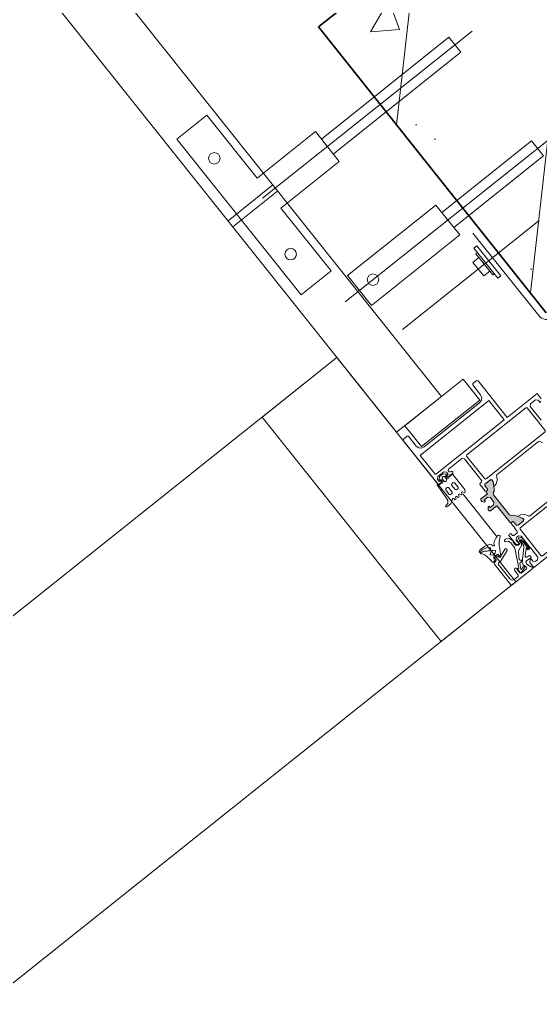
# Model space of a CAD drawing. Header units: inches. Extents: x 342932 to 557958, y 80625 to 242727.
# Drawn here: x 365082 to 365354, y 127102 to 127614 of the extents above; entities that cross this region are included whole.
import ezdxf

# ---------------------------------------------------------------- set-up
doc = ezdxf.new("R2010")
doc.units = ezdxf.units.IN
doc.header["$MEASUREMENT"] = 0
for name, color, linetype, lineweight in [('First Floor$0$A-G250-G-Walls-Precast-Concrete', 251, 'Continuous', 35), ('First Floor$0$A-G262-H-Precast-Panel', 251, 'Continuous', 5), ('First Floor$0$A-G312-M-Wall-Cladding-Panel', 7, 'Continuous', 9), ('First Floor$0$A-G321-M-Window', 251, 'Continuous', 9)]:
    doc.layers.add(name, color=color, linetype=linetype, lineweight=lineweight)

msp = doc.modelspace()

# ---------------------------------------------------------------- hatches: boundary and pattern name
at = {"layer": 'First Floor$0$A-G262-H-Precast-Panel'}
h = msp.add_hatch(dxfattribs=at)
h.set_pattern_fill('ANSI31', color=256, scale=25, style=0)
h.set_pattern_definition([(83.5715, (361246.39, 123670.75), (-78.8759, 8.8871), [])])
h.paths.add_polyline_path([(365474.52, 127554.2), (365355.45, 127703.51), (365238.17, 127609.99), (365357.25, 127460.67)])
h = msp.add_hatch(dxfattribs=at)
h.set_pattern_fill('AR-CONC', color=256, style=0)
h.set_pattern_definition([(88.5715, (361246.39, 123670.75), (152.3755, 101.1288), [19.05, -209.55]), (33.5715, (361246.39, 123670.75), (-146.676, 127.4004), [15.24, -167.64]), (139.0225, (361259.09, 123679.18), (5.7006, 228.529), [16.19, -178.09]), (84.7557, (361214.72, 123710.47), (238.151, 136.145), [28.575, -314.325]), (135.207, (361234.56, 123721.8), (31.342, 341.464), [24.285, -267.135]), (29.7555, (361214.72, 123710.47), (31.343, 341.464), [22.86, -251.46]), (59.5715, (361242.5, 123716.37), (182.2988, 14.576), [19.05, -209.55]), (4.5715, (361242.5, 123716.37), (-66.521, 182.537), [15.24, -167.64]), (110.023, (361257.68, 123717.59), (115.7775, 197.113), [16.19, -178.09]), (76.0715, (361246.39, 123670.75), (-50.3045, 68.03346), [0, -165.608, 0, -170.18, 0, -168.275]), (46.0715, (361246.39, 123670.75), (-10.22, 119.9857), [0, -97.028, 0, -161.798, 0, -64.135]), (6.0715, (361202.105, 123635.43), (109.5807, 80.06055), [0, -63.5, 0, -198.12, 0, -262.89]), (356.0715, (361182.25, 123619.6), (99.9588, 112.2364), [0, -82.55, 0, -131.572, 0, -186.69])])
h.paths.add_polyline_path([(365474.52, 127554.2), (365355.45, 127703.51), (365238.17, 127609.99), (365357.25, 127460.67)])
at = {"layer": 'First Floor$0$A-G312-M-Wall-Cladding-Panel'}
msp.add_hatch(color=256, dxfattribs=at).paths.add_polyline_path([(365338.89, 127354.9), (365337.96, 127355.26), (365329.68, 127365.65), (365329.54, 127366.63), (365329.97, 127367.64), (365330.03, 127368.71), (365329.81, 127370.14), (365329.8, 127370.14), (365329.77, 127370.2), (365329.41, 127372.63), (365328.77, 127373.43), (365327.94, 127373.35), (365325.17, 127371.14), (365325.09, 127370.44), (365326.59, 127368.56), (365326.54, 127368.14), (365325.92, 127367.64), (365325.84, 127366.94), (365326.46, 127366.16), (365323.1, 127363.48), (365323.02, 127362.77), (365323.54, 127362.13), (365324.72, 127361.83), (365325.44, 127362.15), (365324.81, 127362.93), (365326.61, 127364.36), (365328.02, 127364.2), (365329.89, 127361.86), (365329.73, 127360.45), (365327.93, 127359.02), (365327.31, 127359.8), (365326.84, 127359.17), (365326.87, 127357.95), (365327.38, 127357.3), (365328.09, 127357.22), (365331.45, 127359.9), (365338.37, 127351.23), (365339.07, 127351.15), (365339.7, 127351.64), (365340.12, 127351.6), (365341.61, 127349.72), (365342.32, 127349.64), (365345.08, 127351.85), (365345.28, 127352.92), (365344.73, 127353.43), (365342.43, 127354.33), (365342.37, 127354.38), (365342.37, 127354.39), (365341.03, 127354.92), (365339.97, 127355.1)])

# ---------------------------------------------------------------- linework, layer by layer
at = {"layer": 'First Floor$0$A-G250-G-Walls-Precast-Concrete'}
for p, q in [((365238.17, 127609.99), (365355.45, 127703.51)), ((365357.25, 127460.67), (365238.17, 127609.99))]:
    msp.add_line(p, q, dxfattribs=at)
at = {"layer": 'First Floor$0$A-G312-M-Wall-Cladding-Panel'}
for p, q in [((365209, 127520.57), (365318.46, 127607.86)), ((365239.71, 127551.45), (365306.4, 127604.63)), ((365306.4, 127604.63), (365312.63, 127596.81)), ((365312.63, 127596.81), (365245.95, 127543.63)), ((365164.28, 127551.41), (365179.92, 127563.88)), ((365179.92, 127563.88), (365206.1, 127531.04)), ((365206.1, 127531.04), (365236.59, 127555.36)), ((365236.59, 127555.36), (365249.06, 127539.72)), ((365164.28, 127551.41), (365229.12, 127470.1)), ((365252.18, 127466.42, 0), (365361.64, 127553.71, 0)), ((365302.67, 127513.08, 0), (365349.58, 127550.49, 0)), ((365349.58, 127550.49, 0), (365355.81, 127542.67, 0)), ((365218.57, 127515.41), (365249.06, 127539.72)), ((365355.81, 127542.67, 0), (365308.9, 127505.26, 0)), ((365190.99, 127508.76), (365214.45, 127527.47)), ((365190.99, 127508.76), (365214.45, 127527.47)), ((365193.49, 127505.64), (365216.94, 127524.34)), ((365193.49, 127505.64), (365216.94, 127524.34)), ((365218.57, 127515.41), (365244.76, 127482.57)), ((365253.42, 127480.2, 0), (365299.55, 127516.99, 0)), ((365299.55, 127516.99, 0), (365312.02, 127501.35, 0)), ((365282.06, 127451.9, 0), (365353.59, 127508.94, 0)), ((365265.89, 127464.56, 0), (365312.02, 127501.35, 0)), ((365319.41, 127494.48, 0), (365320.98, 127495.73, 0)), ((365325.65, 127486.66, 0), (365319.41, 127494.48, 0)), ((365320.98, 127495.73, 0), (365333.45, 127480.09, 0)), ((365318.93, 127487.06, 0), (365322.06, 127489.56, 0)), ((365320.5, 127491.51, 0), (365321.28, 127492.14, 0)), ((365329.23, 127480.57, 0), (365320.5, 127491.51, 0)), ((365324.55, 127480.03, 0), (365318.93, 127487.06, 0)), ((365325.65, 127486.66, 0), (365331.88, 127478.85, 0)), ((365229.12, 127470.1), (365244.76, 127482.57)), ((365253.42, 127480.2, 0), (365265.89, 127464.56, 0)), ((365327.67, 127482.52, 0), (365324.55, 127480.03, 0)), ((365330.01, 127481.19, 0), (365329.23, 127480.57, 0)), ((365331.88, 127478.85, 0), (365333.45, 127480.09, 0)), ((365313.86, 127426.07, 0), (365283.36, 127401.75, 0)), ((365313.86, 127426.07, 0), (365322.58, 127415.12, 0)), ((365302.52, 127417.03, 0), (365279.06, 127398.32, 0)), ((365327.18, 127414.82, 0), (365291.37, 127386.26, 0)), ((365322.58, 127415.12, 0), (365292.09, 127390.81, 0)), ((365327.18, 127414.82, 0), (365335.22, 127404.74, 0)), ((365283.36, 127401.75, 0), (365292.09, 127390.81, 0)), ((365291.37, 127386.26, 0), (365299.41, 127376.18, 0)), ((365313.84, 127365.94, 0), (365331.3, 127344.05, 0))]:
    msp.add_line(p, q, dxfattribs=at)
at = {"layer": 'First Floor$0$A-G312-M-Wall-Cladding-Panel', "elevation": 0}
for points in [[(365279.06, 127398.32), (365082.05, 127645.37)], [(365302.52, 127417.03), (365124.21, 127640.62), (365082.05, 127645.37)], [(365336.86, 127406.04), (365321.58, 127425.2), (365320.88, 127425.28), (365318.93, 127423.72), (365318.85, 127423.02), (365322.9, 127417.94), (365323.54, 127416.37), (365323.39, 127415.1), (365322.43, 127413.72), (365293.5, 127390.65), (365291.93, 127390.02), (365290.67, 127390.16), (365289.28, 127391.13), (365285.23, 127396.21), (365284.53, 127396.29), (365282.57, 127394.73), (365282.49, 127394.02), (365297.77, 127374.87)], [(365279.06, 127398.32), (365302.52, 127417.03)], [(365354.62, 127415.86), (365352.5, 127418.51), (365336.86, 127406.04)], [(365354.63, 127404.61), (365348.89, 127411.8), (365349.05, 127413.21), (365351.63, 127415.27), (365353.04, 127415.11), (365353.97, 127413.94), (365354.44, 127414.31)], [(365335.22, 127404.74), (365299.41, 127376.18)], [(365355.18, 127392.87), (365353.61, 127393.63), (365353.24, 127393.53), (365331.35, 127376.07), (365353.24, 127393.53), (365353.61, 127393.63), (365355.18, 127392.87)], [(365300.84, 127369.83), (365305.82, 127362.94), (365305.72, 127361.11), (365305.16, 127360.49), (365304.75, 127360.04), (365304.59, 127359.65), (365304.68, 127359.44), (365305.28, 127359.37), (365307.34, 127361.01), (365308.09, 127362.81), (365308.39, 127363.89), (365309, 127363.75), (365309.51, 127363.11), (365310.01, 127363.14), (365310.14, 127363.51), (365309.89, 127364.33), (365310.04, 127364.7), (365310.43, 127364.76), (365311.17, 127364.32), (365311.57, 127364.39), (365311.71, 127364.75), (365311.45, 127365.57), (365311.6, 127365.95), (365311.99, 127366), (365312.73, 127365.57), (365313.13, 127365.63), (365313.27, 127366), (365313.01, 127366.82), (365313.16, 127367.19), (365313.55, 127367.25), (365314.29, 127366.82), (365314.69, 127366.88), (365314.83, 127367.25), (365314.73, 127368.44), (365308.49, 127376.26), (365308.07, 127376.31), (365306.43, 127375), (365306.35, 127374.29), (365305.65, 127374.37), (365304.84, 127375.39), (365304.78, 127375.61), (365305.07, 127376.05), (365304.99, 127376.32), (365304.81, 127376.4), (365303.35, 127376.57), (365302.98, 127376.47), (365301.7, 127375.44), (365301.51, 127375.1), (365301.34, 127373.64), (365301.39, 127373.45), (365301.64, 127373.32), (365301.83, 127373.38), (365301.91, 127373.44), (365302.13, 127373.5), (365302.33, 127373.39), (365303.14, 127372.38), (365303.07, 127371.68), (365302.36, 127371.75), (365300.88, 127370.57), (365300.32, 127371.27), (365300.16, 127370.94), (365300.25, 127370.71), (365300.84, 127369.83)], [(365370.38, 127372.02), (365348.49, 127354.57), (365348.13, 127354.47), (365346.55, 127355.22), (365345.67, 127355.38), (365343.89, 127355.24), (365342.43, 127354.58), (365342.36, 127354.51), (365342.37, 127354.38), (365342.43, 127354.33), (365345.01, 127353.32), (365345.45, 127352.78), (365345.37, 127352.07), (365342.32, 127349.64), (365341.61, 127349.72), (365340.12, 127351.6), (365339.7, 127351.64), (365338.91, 127351.02), (365338.87, 127350.6), (365340.05, 127349.11), (365340.66, 127348.67), (365340.68, 127348.33), (365342.11, 127346.53), (365342.03, 127345.83), (365340.23, 127344.4), (365339.53, 127344.48), (365338.91, 127345.26), (365338.2, 127345.34), (365337.81, 127345.03), (365337.73, 127344.32), (365341.29, 127339.87), (365342.69, 127339.71), (365343.08, 127340.02), (365341.52, 127341.97), (365341.68, 127343.38), (365342.7, 127344.19), (365344.1, 127344.03), (365348.47, 127338.56), (365349.09, 127337.78), (365352.83, 127333.09), (365352.68, 127331.68), (365351.66, 127330.87), (365350.25, 127331.03), (365349.32, 127332.2), (365348.85, 127331.83), (365348.67, 127330.28), (365350.79, 127327.62), (365396.14, 127363.79)], [(365322.73, 127337.03), (365324.2, 127338.19), (365324.95, 127338.64), (365327.33, 127339.62), (365328.54, 127339.52), (365329.51, 127338.94), (365330.21, 127339.06), (365329.87, 127340.45), (365329.96, 127340.96), (365330.22, 127341.67)], [(365332.63, 127339.88), (365332.69, 127339.09), (365332.8, 127338.31), (365332.94, 127337.59), (365333.02, 127337.04), (365333.1, 127336.43), (365333.17, 127335.75), (365333.25, 127335.07), (365333.27, 127334.38), (365333.22, 127333.69), (365333.01, 127333.49), (365332.74, 127333.56), (365332.05, 127334.43), (365331.63, 127334.47), (365329.91, 127333.1), (365329.8, 127332.87), (365329.9, 127332.64), (365330.52, 127332.07), (365330.61, 127331.8), (365330.54, 127331.67), (365329.59, 127330.52), (365329.19, 127330.49), (365327.45, 127332.35)], [(365330.22, 127341.67), (365330.54, 127342.35), (365330.9, 127343.02), (365331.32, 127343.65), (365331.64, 127344.05), (365332.32, 127344.64), (365333.11, 127344.43), (365333.23, 127343.82), (365332.99, 127343.05), (365332.82, 127342.27), (365332.69, 127341.48), (365332.64, 127340.68), (365332.63, 127339.88)], [(365340.89, 127337.75), (365338.65, 127340.55), (365337.3, 127341.37), (365335.77, 127341.15), (365335.42, 127341.4), (365335.33, 127341.83), (365335.55, 127342.2), (365335.88, 127342.41), (365336.34, 127342.62), (365337.8, 127342.76), (365338.28, 127342.64), (365339.69, 127341.66), (365339.9, 127340.92), (365341.08, 127339.44), (365342.48, 127339.28), (365343.42, 127340.03), (365342.83, 127340.55), (365342.19, 127341.74), (365342.67, 127342.89), (365343.06, 127343.2), (365343.87, 127343.41), (365344.56, 127342.94), (365348.58, 127337.88), (365348.22, 127337.08), (365347.85, 127336.98), (365347.18, 127337.06), (365347.02, 127337.17), (365347.01, 127337.28), (365347.23, 127337.45), (365347.82, 127337.39), (365348.14, 127337.61), (365348.09, 127337.87), (365345.42, 127341.21), (365345.19, 127341.2), (365344.9, 127341.22), (365344.12, 127342.19), (365343.55, 127342.31), (365343.17, 127341.84), (365343.26, 127341.51), (365344.23, 127340.3), (365344.3, 127339.15), (365342.9, 127336.8), (365342.64, 127335.68), (365343.13, 127331.93), (365343.65, 127331.51), (365344.16, 127331.55), (365344.37, 127331.35), (365344.37, 127330.75), (365344.28, 127330.59), (365343.71, 127330.47), (365343.46, 127329.94), (365343.98, 127326.86), (365344.14, 127326.69), (365344.34, 127326.77), (365345.32, 127328.14), (365345.73, 127328.31), (365345.88, 127328.24), (365345.97, 127327.68), (365344.23, 127325.23), (365344.09, 127325.09), (365343.39, 127325.21), (365342.26, 127326.86), (365342.88, 127327.38), (365340.89, 127337.75)], [(365325.35, 127334.11), (365324.87, 127334.41), (365324.35, 127334.63), (365323.81, 127334.81), (365323.25, 127334.91), (365322.24, 127335.82), (365322.73, 127337.03)], [(365324.32, 127336.03), (365323.7, 127335.72), (365323.05, 127335.76), (365322.95, 127335.91), (365323.18, 127336.53), (365324.24, 127337.24), (365324.75, 127337.48), (365327.13, 127338.26), (365327.97, 127338.12), (365328.2, 127337.51), (365327.9, 127336.93), (365327.2, 127336.37), (365326.32, 127336.25), (365325.82, 127336.29), (365325.31, 127336.27), (365324.81, 127336.18), (365324.32, 127336.03)], [(365325.81, 127333.78), (365325.35, 127334.11)], [(365327.45, 127332.35), (365326.76, 127332.96), (365325.81, 127333.78)]]:
    msp.add_lwpolyline(points, dxfattribs=at)
msp.add_lwpolyline([(365372.07, 127425.81), (365368.51, 127430.27), (365385.43, 127443.76, 0.149435), (365398.64, 127463.02, 0.531628), (365390.51, 127473.22, 0.149511), (365368.49, 127464.52), (365360.81, 127458.4, -0.413177), (365353.28, 127459.24), (365318.87, 127502.38)], format="xyb", dxfattribs=at)
for points in [[(365346.47, 127411.15), (365315.67, 127386.59), (365315.59, 127385.88), (365325.07, 127374), (365325.77, 127373.92), (365356.57, 127398.49), (365356.65, 127399.19), (365347.18, 127411.07), (365356.65, 127399.19), (365356.57, 127398.49), (365325.77, 127373.92), (365325.07, 127374), (365315.59, 127385.88), (365315.67, 127386.59), (365346.47, 127411.15), (365347.18, 127411.07)], [(365297.77, 127374.87), (365297.77, 127374.87), (365297.77, 127374.87), (365297.77, 127374.87), (365297.77, 127374.87), (365297.77, 127374.87), (365297.77, 127374.87), (365297.77, 127374.87), (365297.77, 127374.87), (365297.77, 127374.87), (365297.77, 127374.87), (365300.57, 127371.35), (365301.28, 127371.27), (365302.29, 127372.08), (365302.37, 127372.79), (365302.06, 127373.18), (365301.28, 127372.55), (365300.34, 127373.73), (365300.5, 127375.13), (365303.63, 127377.63), (365305.03, 127377.47), (365305.97, 127376.29), (365305.19, 127375.67), (365305.5, 127375.28), (365306.2, 127375.2), (365308.39, 127376.95), (365308.35, 127377.81), (365307.64, 127377.88), (365307.25, 127377.57), (365306.55, 127377.65), (365306.05, 127378.28), (365306.13, 127378.98), (365313.09, 127384.53), (365314.49, 127384.37), (365323.53, 127373.03), (365323.46, 127372.33), (365322.67, 127371.71), (365322.59, 127371.01), (365323.53, 127369.83), (365324.14, 127369.39), (365324.15, 127369.05), (365325.34, 127367.57), (365325.76, 127367.52), (365326.54, 127368.14), (365326.59, 127368.56), (365325.09, 127370.44), (365325.17, 127371.14), (365328.22, 127373.57), (365328.92, 127373.49), (365329.36, 127372.95), (365329.77, 127370.2), (365329.8, 127370.14), (365329.93, 127370.1), (365329.99, 127370.12), (365330.98, 127371.43), (365331.51, 127373.13), (365331.55, 127374.03), (365331.17, 127375.73), (365331.35, 127376.07), (365331.17, 127375.73), (365331.55, 127374.03), (365331.51, 127373.13), (365330.98, 127371.43), (365330.01, 127370.16), (365329.93, 127370.1), (365329.8, 127370.14), (365329.77, 127370.2), (365329.36, 127372.95), (365328.92, 127373.49), (365328.22, 127373.57), (365325.17, 127371.14), (365325.09, 127370.44), (365326.59, 127368.56), (365326.54, 127368.14), (365325.76, 127367.52), (365325.34, 127367.57), (365324.15, 127369.05), (365323.85, 127369.75), (365323.53, 127369.83), (365322.59, 127371.01), (365322.67, 127371.71), (365323.46, 127372.33), (365323.53, 127373.03), (365314.49, 127384.37), (365313.09, 127384.53), (365306.13, 127378.98), (365306.05, 127378.28), (365306.55, 127377.65), (365307.25, 127377.57), (365307.64, 127377.88), (365308.47, 127377.65), (365308.39, 127376.95), (365306.2, 127375.2), (365305.5, 127375.28), (365305.19, 127375.67), (365305.97, 127376.29), (365305.03, 127377.47), (365303.63, 127377.63), (365300.5, 127375.13), (365300.34, 127373.73), (365301.28, 127372.55), (365302.06, 127373.18), (365302.37, 127372.79), (365302.29, 127372.08), (365301.28, 127371.27), (365300.57, 127371.35), (365297.77, 127374.87), (365297.77, 127374.87), (365297.77, 127374.87), (365297.77, 127374.87), (365297.77, 127374.87), (365297.77, 127374.87), (365297.77, 127374.87), (365297.77, 127374.87), (365297.77, 127374.87), (365297.77, 127374.87)], [(365305.13, 127372.94), (365304.66, 127372.56), (365303.96, 127372.64), (365302.77, 127374.13), (365302.85, 127374.83), (365303.32, 127375.2), (365304.02, 127375.13), (365305.21, 127373.64)], [(365309.67, 127368.37), (365307.8, 127370.72), (365307.88, 127371.42), (365308.66, 127372.04), (365309.36, 127371.96), (365311.23, 127369.62), (365311.15, 127368.91), (365310.37, 127368.29)], [(365339.7, 127351.64), (365340.12, 127351.6), (365341.61, 127349.72), (365342.32, 127349.64), (365345.08, 127351.85), (365345.28, 127352.92), (365344.68, 127353.48), (365341.03, 127354.92), (365339.97, 127355.1), (365338.89, 127354.9), (365337.96, 127355.26), (365329.68, 127365.65), (365329.54, 127366.63), (365329.97, 127367.64), (365330.03, 127368.71), (365329.44, 127372.59), (365328.77, 127373.43), (365327.94, 127373.35), (365325.17, 127371.14), (365325.09, 127370.44), (365326.59, 127368.56), (365326.54, 127368.14), (365325.92, 127367.64), (365325.84, 127366.94), (365326.46, 127366.16), (365323.1, 127363.48), (365323.02, 127362.77), (365323.54, 127362.13), (365324.72, 127361.83), (365325.44, 127362.15), (365324.81, 127362.93), (365326.61, 127364.36), (365328.02, 127364.2), (365329.89, 127361.86), (365329.73, 127360.45), (365327.93, 127359.02), (365327.31, 127359.8), (365326.84, 127359.17), (365326.87, 127357.95), (365327.38, 127357.3), (365328.09, 127357.22), (365331.45, 127359.9), (365338.37, 127351.23), (365339.07, 127351.15)], [(365378.23, 127375.34), (365389.27, 127361.5), (365389.19, 127360.8), (365355.26, 127333.74), (365354.55, 127333.82), (365343.52, 127347.66), (365343.6, 127348.36), (365377.53, 127375.42)], [(365304.75, 127368.92), (365305.53, 127369.55), (365306.23, 127369.47), (365308.1, 127367.12), (365308.02, 127366.42), (365307.24, 127365.8), (365306.54, 127365.88), (365304.67, 127368.22)], [(365346.5, 127330.58), (365346.94, 127331.25), (365349.25, 127332.79), (365349.31, 127333.01), (365348.76, 127333.71), (365348.08, 127333.81), (365347.04, 127333.11), (365346.5, 127333.1), (365346.27, 127333.58), (365346.75, 127337.79), (365346.89, 127337.95), (365347.56, 127337.86), (365347.61, 127338.04), (365345.57, 127340.59), (365344.77, 127340.95), (365344.11, 127341.78), (365343.93, 127341.87), (365343.75, 127341.83), (365343.67, 127341.66), (365343.72, 127341.46), (365344.94, 127339.93), (365345.22, 127339.52), (365345.43, 127339.07), (365345.49, 127338.59), (365345.47, 127338.07), (365344.6, 127330.38), (365345.2, 127329.01), (365346.82, 127327.82), (365347.01, 127327.33), (365346.83, 127327.02), (365344.07, 127324.82), (365343.37, 127324.9), (365341.88, 127326.78), (365342.34, 127327.15), (365341.66, 127327.41), (365340.8, 127327.33), (365340.6, 127326.29), (365342.62, 127323.76), (365342.56, 127323.07), (365340.48, 127321.41), (365339.37, 127321.04), (365338.33, 127321.6), (365332.13, 127329.37), (365332.21, 127330.07), (365333.44, 127331.05), (365333.51, 127331.14), (365336.83, 127336.58), (365336.6, 127337.41), (365335.91, 127337.5), (365335.78, 127337.36), (365333.2, 127333.12), (365333.07, 127332.98), (365332.38, 127333.07), (365331.91, 127333.67), (365331.2, 127333.74), (365330.42, 127333.12), (365330.34, 127332.42), (365330.97, 127331.64), (365330.89, 127330.93), (365330.11, 127330.31), (365330.03, 127329.61), (365338.76, 127318.66), (365339.46, 127318.58), (365350.4, 127327.31), (365349.78, 127328.09), (365349.69, 127328.02), (365349.08, 127328.01), (365346.89, 127329.61)], [(365330.6, 127335.15), (365329.43, 127334.22), (365328.14, 127334.24), (365327.95, 127334.48), (365328.22, 127335.73), (365329.39, 127336.67), (365330.78, 127336.53)]]:
    msp.add_lwpolyline(points, close=True, dxfattribs=at)
at = {"layer": 'First Floor$0$A-G312-M-Wall-Cladding-Panel'}
for centre in [(365183.79, 127541.39), (365223.69, 127491.35), (365266.69, 127477.99, 0)]:
    msp.add_circle(centre, 3, dxfattribs=at)
at = {"layer": 'First Floor$0$A-G321-M-Window', "elevation": 0}
for points in [[(361080.43, 123922.12), (365341.41, 127320.14), (365247.89, 127437.42), (360986.91, 124039.39)], [(365341.41, 127320.14), (365302.32, 127288.97), (365208.8, 127406.24), (365247.89, 127437.42)]]:
    msp.add_lwpolyline(points, close=True, dxfattribs=at)

doc.saveas('drawing.dxf')
